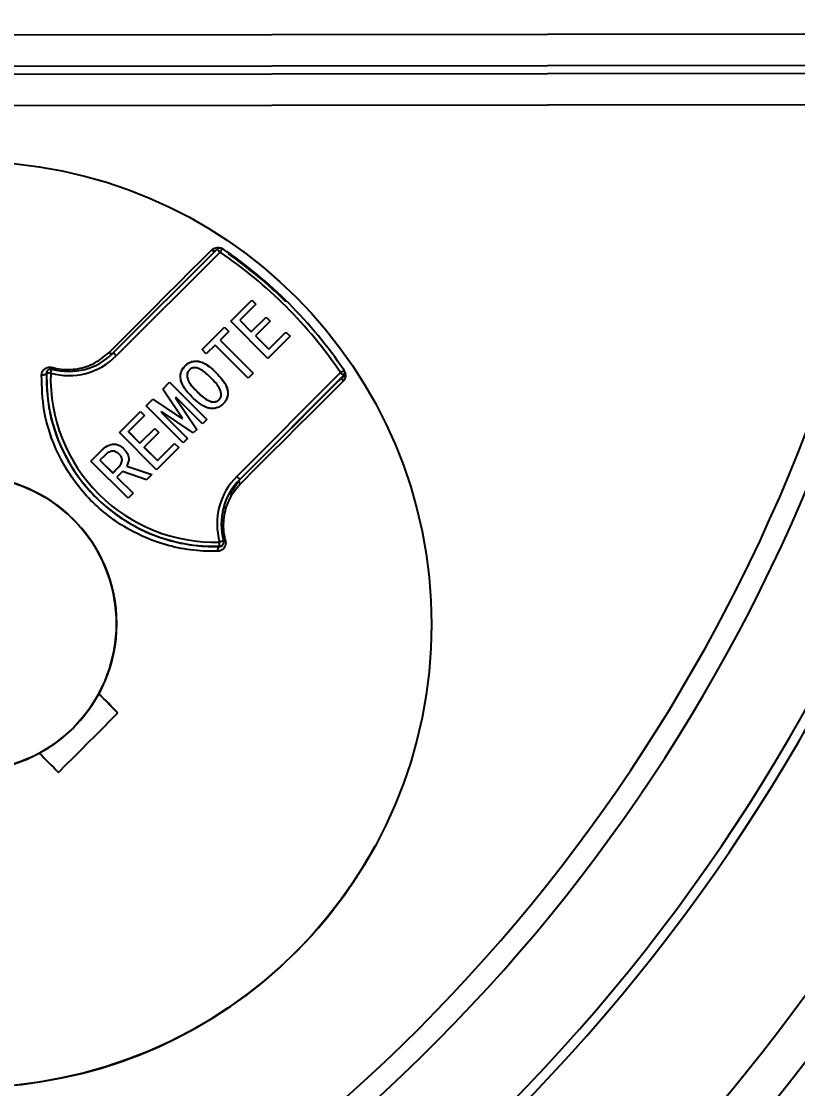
# Model space of a CAD drawing. Header units: millimetres. Extents: x 2384 to 4064, y 886 to 2074.
# Drawn here: x 2947.6 to 2984.5, y 1748 to 1798.7 of the extents above; entities that cross this region are included whole.
import ezdxf

# ---------------------------------------------------------------- set-up
doc = ezdxf.new("R2010")
doc.units = ezdxf.units.MM
doc.layers.add('标注', color=3, linetype='Continuous', lineweight=13)
doc.styles.add('SLDTEXTSTYLE1', font='txt.shx', dxfattribs={"width": 0.7, "bigfont": 'gbcbig.shx'})
doc.dimstyles.new('SLDDIMSTYLE12$0', dxfattribs={"dimtxt": 12, "dimasz": 10, "dimexe": 0, "dimexo": 0.0625, "dimgap": 0.875, "dimtad": 1, "dimdec": 1, "dimlfac": 1.8, "dimrnd": 1e-09, "dimzin": 12, "dimdsep": 46, "dimtxsty": 'SLDTEXTSTYLE1', "dimcen": 0.09, "dimdle": 8.16, "dimclrd": 3, "dimclre": 3, "dimadec": 0, "dimazin": 3, "dimtfac": 1, "dimtdec": 1, "dimtofl": 0, "dimtmove": 0, "dimatfit": 3, "dimfxl": 0, "dimfrac": 2, "dimtolj": 1, "dimlwd": 5, "dimlwe": 5, "dimarcsym": 0})

# ---------------------------------------------------------------- blocks, each defined once
blk = doc.blocks.new('*D53')
at = {"layer": 'Defpoints', "color": 0, "transparency": 16777216}
for p in [(2707.741, 1785.165), (2948.879, 1689.67), (2948.879, 1637.543)]:
    blk.add_point(p, dxfattribs=at)
at = {"layer": '标注', "color": 3, "lineweight": 5, "transparency": 16777216}
blk.add_line((2707.741, 1785.103), (2707.741, 1637.543), dxfattribs=at)
at = {"layer": '标注', "color": 3, "linetype": 'Continuous', "lineweight": 5, "transparency": 16777216}
for p, q in [((2948.879, 1689.607), (2948.879, 1637.543)), ((2717.741, 1637.543), (2938.879, 1637.543))]:
    blk.add_line(p, q, dxfattribs=at)
at = {"layer": '标注', "color": 3, "transparency": 16777216}
for points in [[(2717.741, 1639.21), (2717.741, 1635.877), (2707.741, 1637.543)], [(2938.879, 1639.21), (2938.879, 1635.877), (2948.879, 1637.543)]]:
    blk.add_solid(points, dxfattribs=at)
at = {"layer": '标注', "color": 0, "transparency": 16777216, "insert": (2828.31, 1643.418), "char_height": 10, "attachment_point": 5, "style": 'SLDTEXTSTYLE1'}
blk.add_mtext('\\A1;245', dxfattribs=at)

msp = doc.modelspace()

# ---------------------------------------------------------------- linework, layer by layer
at = {"color": 7, "linetype": 'Continuous', "lineweight": 25}
for p, q in [((2941.662, 1798.043), (2988.636, 1798.103)), ((2988.635, 1796.598), (2941.661, 1796.538)), ((2941.63, 1796.166), (2989.21, 1796.227)), ((2989.209, 1794.723), (2941.63, 1794.662)), ((2951.979, 1782.934), (2956.912, 1787.866)), ((2957.054, 1787.725), (2952.121, 1782.793)), ((2957.558, 1784.444), (2958.561, 1785.446)), ((2957.558, 1784.443), (2958.56, 1785.445)), ((2958.757, 1785.25), (2957.992, 1784.485)), ((2958.56, 1785.445), (2958.561, 1785.446)), ((2958.56, 1785.445), (2958.756, 1785.249)), ((2958.561, 1785.446), (2958.757, 1785.25)), ((2959.326, 1782.676), (2957.558, 1784.444)), ((2957.991, 1784.484), (2957.992, 1784.485)), ((2957.991, 1784.484), (2958.539, 1783.936)), ((2957.992, 1784.485), (2958.54, 1783.937)), ((2958.539, 1783.936), (2959.242, 1784.639)), ((2958.54, 1783.937), (2959.243, 1784.64)), ((2959.439, 1784.444), (2958.736, 1783.741)), ((2959.242, 1784.639), (2959.243, 1784.64)), ((2959.242, 1784.639), (2959.439, 1784.443)), ((2959.243, 1784.64), (2959.439, 1784.444)), ((2956.204, 1783.089), (2957.268, 1784.154)), ((2956.204, 1783.089), (2957.268, 1784.153)), ((2957.465, 1783.958), (2957.051, 1783.544)), ((2957.268, 1784.154), (2957.465, 1783.958)), ((2957.268, 1784.153), (2957.268, 1784.154)), ((2957.268, 1784.153), (2957.464, 1783.957)), ((2958.539, 1783.936), (2958.54, 1783.937)), ((2958.736, 1783.741), (2959.367, 1783.11)), ((2958.736, 1783.74), (2958.736, 1783.741)), ((2958.736, 1783.74), (2959.366, 1783.109)), ((2960.38, 1783.73), (2959.326, 1782.676)), ((2959.366, 1783.109), (2960.183, 1783.926)), ((2959.367, 1783.11), (2960.184, 1783.927)), ((2960.183, 1783.926), (2960.184, 1783.927)), ((2960.183, 1783.926), (2960.379, 1783.73)), ((2960.184, 1783.927), (2960.38, 1783.73)), ((2956.814, 1783.306), (2956.4, 1782.893)), ((2958.385, 1781.735), (2956.814, 1783.306)), ((2957.051, 1783.544), (2958.623, 1781.973)), ((2957.051, 1783.543), (2957.051, 1783.544)), ((2957.051, 1783.543), (2958.622, 1781.972)), ((2956.4, 1782.893), (2956.204, 1783.089)), ((2959.366, 1783.109), (2959.367, 1783.11)), ((2955.397, 1782.323), (2955.397, 1782.324)), ((2948.801, 1781.978), (2948.797, 1781.969)), ((2948.826, 1782.068), (2948.821, 1782.059)), ((2955.533, 1782.047), (2955.532, 1782.046)), ((2956.865, 1781.993), (2956.865, 1781.994)), ((2957.849, 1777.065), (2962.781, 1781.998)), ((2962.922, 1781.856), (2957.99, 1776.923)), ((2958.623, 1781.973), (2958.385, 1781.735)), ((2962.902, 1781.819), (2962.934, 1781.865)), ((2962.902, 1781.819), (2962.922, 1781.856)), ((2962.936, 1781.864), (2962.956, 1781.901)), ((2954.332, 1781.218), (2954.653, 1781.539)), ((2955.273, 1779.823), (2954.332, 1781.218)), ((2954.333, 1781.218), (2954.652, 1781.538)), ((2954.652, 1781.538), (2954.653, 1781.539)), ((2954.652, 1781.538), (2956.42, 1779.77)), ((2954.653, 1781.539), (2956.421, 1779.771)), ((2953.536, 1780.422), (2953.857, 1780.743)), ((2953.537, 1780.422), (2953.856, 1780.742)), ((2953.856, 1780.742), (2953.857, 1780.743)), ((2953.856, 1780.742), (2955.252, 1779.801)), ((2953.857, 1780.743), (2955.253, 1779.802)), ((2954.953, 1780.825), (2954.932, 1780.805)), ((2954.932, 1780.805), (2955.945, 1779.295)), ((2954.932, 1780.804), (2954.932, 1780.805)), ((2954.932, 1780.804), (2955.944, 1779.295)), ((2956.214, 1779.564), (2954.953, 1780.825)), ((2955.965, 1781.093), (2955.966, 1781.094)), ((2957.009, 1780.711), (2957.01, 1780.712)), ((2957.067, 1780.788), (2957.068, 1780.789)), ((2952.265, 1779.151), (2953.268, 1780.153)), ((2952.265, 1779.15), (2953.267, 1780.153)), ((2953.267, 1780.153), (2953.268, 1780.153)), ((2953.267, 1780.153), (2953.463, 1779.956)), ((2953.268, 1780.153), (2953.464, 1779.957)), ((2955.304, 1778.654), (2953.536, 1780.422)), ((2953.464, 1779.957), (2952.699, 1779.192)), ((2954.249, 1780.122), (2955.51, 1778.861)), ((2954.249, 1780.122), (2954.25, 1780.122)), ((2954.27, 1780.143), (2954.25, 1780.122)), ((2954.25, 1780.122), (2955.511, 1778.861)), ((2955.78, 1779.13), (2954.27, 1780.143)), ((2955.252, 1779.801), (2955.273, 1779.822)), ((2955.252, 1779.801), (2955.253, 1779.802)), ((2955.253, 1779.802), (2955.273, 1779.823)), ((2955.273, 1779.822), (2955.273, 1779.823)), ((2956.421, 1779.771), (2956.214, 1779.564)), ((2954.033, 1777.383), (2952.265, 1779.151)), ((2952.699, 1779.192), (2953.247, 1778.644)), ((2952.699, 1779.191), (2952.699, 1779.192)), ((2952.699, 1779.191), (2953.246, 1778.643)), ((2953.246, 1778.643), (2953.949, 1779.346)), ((2953.247, 1778.644), (2953.95, 1779.347)), ((2954.146, 1779.151), (2953.443, 1778.448)), ((2953.949, 1779.346), (2953.95, 1779.347)), ((2953.949, 1779.346), (2954.146, 1779.15)), ((2953.95, 1779.347), (2954.146, 1779.151)), ((2955.945, 1779.295), (2955.78, 1779.13)), ((2953.246, 1778.643), (2953.247, 1778.644)), ((2954.073, 1777.816), (2954.89, 1778.633)), ((2954.074, 1777.817), (2954.891, 1778.634)), ((2954.89, 1778.633), (2954.891, 1778.634)), ((2954.89, 1778.633), (2955.086, 1778.437)), ((2954.891, 1778.634), (2955.087, 1778.437)), ((2955.511, 1778.861), (2955.304, 1778.654)), ((2950.911, 1777.796), (2951.428, 1778.313)), ((2950.911, 1777.796), (2951.427, 1778.312)), ((2951.427, 1778.312), (2951.428, 1778.313)), ((2952.492, 1778.364), (2952.492, 1778.365)), ((2953.443, 1778.448), (2954.074, 1777.817)), ((2953.443, 1778.447), (2953.443, 1778.448)), ((2953.443, 1778.447), (2954.073, 1777.816)), ((2955.087, 1778.437), (2954.033, 1777.383)), ((2952.678, 1776.029), (2950.911, 1777.796)), ((2951.344, 1777.837), (2951.345, 1777.838)), ((2951.344, 1777.837), (2951.954, 1777.227)), ((2951.572, 1778.065), (2951.345, 1777.838)), ((2951.345, 1777.838), (2951.955, 1777.228)), ((2952.244, 1777.516), (2952.334, 1777.644)), ((2952.338, 1777.641), (2952.339, 1777.642)), ((2954.073, 1777.816), (2954.074, 1777.817)), ((2951.954, 1777.227), (2952.244, 1777.516)), ((2951.954, 1777.227), (2951.955, 1777.228)), ((2951.955, 1777.228), (2952.244, 1777.517)), ((2952.42, 1777.3), (2952.151, 1777.031)), ((2952.244, 1777.516), (2952.244, 1777.517)), ((2953.557, 1776.907), (2952.42, 1777.3)), ((2952.616, 1777.559), (2953.805, 1777.156)), ((2952.616, 1777.558), (2952.616, 1777.559)), ((2952.616, 1777.558), (2953.804, 1777.155)), ((2953.805, 1777.156), (2953.557, 1776.907)), ((2952.151, 1777.031), (2952.916, 1776.266)), ((2952.151, 1777.031), (2952.915, 1776.266)), ((2952.151, 1777.031), (2952.151, 1777.031)), ((2957.495, 1776.213), (2957.983, 1776.91)), ((2957.983, 1776.91), (2957.99, 1776.923)), ((2952.916, 1776.266), (2952.678, 1776.029)), ((2957.029, 1773.737), (2957.034, 1773.745)), ((2957.198, 1773.84), (2957.203, 1773.849)), ((2951.272, 1766.715), (2951.272, 1766.715)), ((2952.197, 1765.823), (2951.283, 1766.736)), ((2964.411, 1759.478), (2964.412, 1759.48))]:
    msp.add_line(p, q, dxfattribs=at)
at = {"color": 7, "linetype": 'Continuous', "lineweight": 25, "flags": 128}
for points in [[(2951.776, 1782.956), (2952.504, 1783.682), (2953.201, 1784.379), (2953.867, 1785.043), (2954.499, 1785.674), (2955.096, 1786.269), (2955.655, 1786.827), (2956.176, 1787.346), (2956.656, 1787.825)], [(2948.797, 1781.969), (2948.792, 1781.948), (2948.778, 1781.929), (2948.756, 1781.912), (2948.727, 1781.897), (2948.692, 1781.886), (2948.652, 1781.879), (2948.611, 1781.876), (2948.568, 1781.878)], [(2957.983, 1776.91), (2958.716, 1777.642), (2959.419, 1778.344), (2960.09, 1779.014), (2960.728, 1779.65), (2961.329, 1780.25), (2961.893, 1780.813), (2962.418, 1781.336), (2962.902, 1781.819)], [(2962.922, 1781.856), (2962.945, 1781.882), (2962.956, 1781.901)], [(2962.898, 1781.583), (2962.418, 1781.104), (2961.897, 1780.585), (2961.338, 1780.027), (2960.741, 1779.432), (2960.109, 1778.801), (2959.443, 1778.136), (2958.746, 1777.44), (2958.019, 1776.714)], [(2958.019, 1776.714), (2957.999, 1776.741), (2957.982, 1776.769), (2957.971, 1776.798), (2957.963, 1776.825), (2957.961, 1776.851), (2957.963, 1776.874), (2957.971, 1776.894), (2957.983, 1776.91)], [(2957.029, 1773.737), (2957.009, 1773.731), (2956.989, 1773.717), (2956.972, 1773.695), (2956.957, 1773.666), (2956.946, 1773.631), (2956.939, 1773.592), (2956.937, 1773.55), (2956.938, 1773.508)], [(2952.2, 1765.829), (2952.087, 1765.942), (2951.973, 1766.056), (2951.86, 1766.17), (2951.746, 1766.284), (2951.631, 1766.398), (2951.517, 1766.513), (2951.402, 1766.628), (2951.287, 1766.743)], [(2949.372, 1763), (2949.725, 1763.353), (2950.078, 1763.707), (2950.432, 1764.061), (2950.786, 1764.415), (2951.14, 1764.769), (2951.494, 1765.122), (2951.847, 1765.476), (2952.2, 1765.829)], [(2948.459, 1763.915), (2948.574, 1763.8), (2948.689, 1763.685), (2948.803, 1763.57), (2948.917, 1763.456), (2949.031, 1763.341), (2949.145, 1763.227), (2949.258, 1763.114), (2949.372, 1763)]]:
    msp.add_lwpolyline(points, dxfattribs=at)
at = {"color": 7, "linetype": 'Continuous', "lineweight": 25}
for centre, radius in [((2908.378, 1808.166), 94.663), ((2945.108, 1770.033), 22), ((2945.13, 1770.072), 7)]:
    msp.add_circle(centre, radius, dxfattribs=at)
for centre, radius, start, end in [((2908.638, 1808.642), 86.736, 352.83814, 187.30792), ((2908.64, 1808.645), 86.27, 352.83813, 187.30793), ((2908.647, 1808.659), 81.714, 352.48125, 187.66482), ((2908.648, 1808.66), 80.681, 352.48124, 187.66483), ((2908.612, 1808.592), 82.814, 299.07452, 350.46956), ((2908.613, 1808.594), 81.781, 299.01448, 350.2349), ((2908.605, 1808.579), 87.37, 299.12272, 350.91933), ((2908.603, 1808.575), 87.836, 299.12126, 350.91933), ((2908.379, 1808.166), 96.559, 279.97048, 350.17569), ((2908.376, 1808.16), 98.356, 279.97048, 350.17569), ((2908.358, 1808.128), 98.896, 279.98751, 350.15867), ((2956.774, 1787.974), 0.19, 231.4941, 290.859), ((2957.053, 1787.725), 0.2, 55.9609, 134.9997), ((2946.776, 1777.518), 14.485, 44.8022, 45.5925), ((3078.869, 1705.5), 146.969, 145.90282, 145.98051), ((2945.131, 1770.074), 21.5, 34.0392, 55.961), ((2945.131, 1770.075), 21.3, 34.0392, 55.961), ((2945.109, 1770.036), 21.5, 45.4914, 54.97), ((2949.858, 1785.055), 3.2, 254.4689, 314.9998), ((2949.858, 1785.055), 3, 254.4689, 314.9998), ((2951.909, 1783.092), 0.19, 225.5229, 282.8927), ((2941.843, 1772.586), 14.485, 44.8022, 45.5925), ((2950.62, 1781.829), 1.605, 164.8735, 167.8897), ((2956.798, 1781.742), 8, 178.3097, 271.6905), ((2949.001, 1781.972), 0.2, 151.3365, 178.3096), ((2948.487, 1766.232), 15.749, 88.1275, 88.8564), ((2949.001, 1781.972), 0.2, 74.4688, 151.3364), ((2956.798, 1781.742), 7.8, 178.3097, 271.6905), ((2890.611, 1798.251), 60.618, 344.42174, 344.61012), ((2979.652, 1757.112), 30.065, 123.7544, 124.1343), ((2952.498, 1771.643), 14.593, 44.4102, 45.1963), ((2963.039, 1781.699), 0.182, 138.6078, 219.4702), ((2962.781, 1781.997), 0.2, 331.3366, 34.0392), ((2945.107, 1770.031), 22, 151.3369, 314.9998), ((2945.13, 1770.072), 7, 331.6014, 298.3984), ((2960.111, 1774.802), 3.2, 134.9999, 195.5312), ((2960.111, 1774.802), 3, 134.9999, 195.5312), ((2947.565, 1766.711), 14.593, 44.4102, 45.1963), ((2908.1, 1807.703), 98.999, 310.10928, 341.02323), ((2962.239, 1755.383), 19.28, 105.0868, 105.6796), ((2929.118, 1773.072), 27.924, 1.3815, 1.7931), ((2957.028, 1773.945), 0.2, 271.6903, 331.3365), ((2957.028, 1773.945), 0.2, 331.3366, 15.5312), ((2956.946, 1775.346), 1.385, 281.558, 285.1938), ((2908.1, 1807.797), 99, 279.79751, 336.85186), ((2945.128, 1770.069), 7, 298.3983, 331.3365), ((2945.107, 1770.031), 22, 314.9999, 331.3365)]:
    msp.add_arc(centre, radius, start, end, dxfattribs=at)
for points, knots in [([(2956.656, 1787.825), (2956.711, 1787.869), (2956.794, 1787.934), (2956.951, 1787.942), (2957.029, 1787.932), (2957.055, 1787.921), (2957.056, 1787.921)], [0, 0, 0, 0, 0.57716, 0.873046, 0.995283, 1, 1, 1, 1]), ([(2949.071, 1782.248), (2949.136, 1782.231), (2949.501, 1782.138), (2950.187, 1782.126), (2951.086, 1782.385), (2951.531, 1782.753), (2951.776, 1782.956)], [0, 0, 0, 0, 0.064043, 0.354412, 0.643074, 1, 1, 1, 1]), ([(2948.568, 1781.878), (2948.578, 1781.936), (2948.595, 1782.045), (2948.699, 1782.174), (2948.828, 1782.247), (2948.959, 1782.269), (2949.036, 1782.254), (2949.071, 1782.248)], [0, 0, 0, 0, 0.257956, 0.4849143, 0.7035846, 0.8642778, 1, 1, 1, 1]), ([(2955.718, 1780.846), (2955.517, 1781.058), (2955.265, 1781.323), (2955.164, 1781.744), (2955.177, 1781.96), (2955.255, 1782.163), (2955.35, 1782.271), (2955.397, 1782.324)], [0, 0, 0, 0, 0.498982, 0.624271, 0.749515, 0.874666, 1, 1, 1, 1]), ([(2955.257, 1782.133), (2955.259, 1782.14), (2955.287, 1782.215), (2955.345, 1782.272), (2955.397, 1782.323)], [0, 0, 0, 0, 0.100028, 1, 1, 1, 1]), ([(2955.397, 1782.324), (2955.451, 1782.372), (2955.557, 1782.466), (2955.761, 1782.543), (2955.976, 1782.553), (2956.392, 1782.445), (2956.655, 1782.194), (2956.865, 1781.994)], [0, 0, 0, 0, 0.125297, 0.250413, 0.375603, 0.500878, 1, 1, 1, 1]), ([(2955.397, 1782.323), (2955.45, 1782.371), (2955.557, 1782.465), (2955.76, 1782.542), (2955.975, 1782.552), (2956.392, 1782.444), (2956.655, 1782.193), (2956.865, 1781.993)], [0, 0, 0, 0, 0.125297, 0.250413, 0.375603, 0.500878, 1, 1, 1, 1]), ([(2956.617, 1781.745), (2956.474, 1781.89), (2956.26, 1782.106), (2955.923, 1782.245), (2955.715, 1782.222), (2955.634, 1782.159), (2955.594, 1782.128)], [0, 0, 0, 0, 0.501886, 0.750204, 0.875265, 1, 1, 1, 1]), ([(2956.938, 1773.508), (2956.76, 1773.507), (2955.803, 1773.499), (2954.201, 1773.799), (2952.186, 1774.772), (2950.524, 1776.188), (2949.272, 1778.098), (2948.622, 1780.077), (2948.585, 1781.316), (2948.568, 1781.878)], [0, 0, 0, 0, 0.043937, 0.236293, 0.372822, 0.535728, 0.69861, 0.863201, 1, 1, 1, 1]), ([(2948.822, 1782.058), (2948.821, 1782.057), (2948.8, 1782.032), (2948.798, 1781.999), (2948.797, 1781.969)], [0, 0, 0, 0, 0.056383, 1, 1, 1, 1]), ([(2948.797, 1781.969), (2948.813, 1781.416), (2948.85, 1780.201), (2949.487, 1778.253), (2950.72, 1776.373), (2952.356, 1774.98), (2954.339, 1774.022), (2955.914, 1773.728), (2956.854, 1773.735), (2957.029, 1773.737)], [0, 0, 0, 0, 0.137156, 0.301775, 0.464357, 0.626896, 0.763286, 0.955915, 1, 1, 1, 1]), ([(2955.538, 1782.042), (2955.529, 1782.028), (2955.489, 1781.973), (2955.476, 1781.795), (2955.598, 1781.454), (2955.818, 1781.238), (2955.965, 1781.093)], [0, 0, 0, 0, 0.045128, 0.181668, 0.45247, 1, 1, 1, 1]), ([(2955.594, 1782.128), (2955.562, 1782.087), (2955.499, 1782.006), (2955.473, 1781.798), (2955.601, 1781.454), (2955.82, 1781.238), (2955.966, 1781.094)], [0, 0, 0, 0, 0.12479, 0.249939, 0.498148, 1, 1, 1, 1]), ([(2957.01, 1780.712), (2957.041, 1780.753), (2957.104, 1780.835), (2957.122, 1781.045), (2956.98, 1781.384), (2956.763, 1781.601), (2956.617, 1781.745)], [0, 0, 0, 0, 0.124691, 0.249737, 0.498265, 1, 1, 1, 1]), ([(2956.865, 1781.994), (2957.067, 1781.782), (2957.319, 1781.517), (2957.43, 1781.099), (2957.424, 1780.882), (2957.348, 1780.677), (2957.254, 1780.569), (2957.206, 1780.515)], [0, 0, 0, 0, 0.499133, 0.624424, 0.749622, 0.874708, 1, 1, 1, 1]), ([(2956.865, 1781.993), (2957.067, 1781.781), (2957.319, 1781.516), (2957.428, 1781.099), (2957.427, 1780.885), (2957.37, 1780.758), (2957.342, 1780.697)], [0, 0, 0, 0, 0.576422, 0.721114, 0.865699, 1, 1, 1, 1]), ([(2962.974, 1782.033), (2962.976, 1782.03), (2962.991, 1782.002), (2963.009, 1781.935), (2963.02, 1781.817), (2962.985, 1781.688), (2962.928, 1781.619), (2962.898, 1781.583)], [0, 0, 0, 0, 0.014306, 0.127926, 0.30642, 0.640557, 1, 1, 1, 1]), ([(2957.206, 1780.515), (2957.152, 1780.468), (2957.044, 1780.373), (2956.838, 1780.296), (2956.62, 1780.287), (2956.198, 1780.391), (2955.931, 1780.644), (2955.718, 1780.846)], [0, 0, 0, 0, 0.125329, 0.250449, 0.375699, 0.501004, 1, 1, 1, 1]), ([(2955.965, 1781.093), (2956.111, 1780.946), (2956.329, 1780.726), (2956.675, 1780.594), (2956.886, 1780.616), (2956.968, 1780.679), (2957.009, 1780.711)], [0, 0, 0, 0, 0.501698, 0.750126, 0.875254, 1, 1, 1, 1]), ([(2955.966, 1781.094), (2956.112, 1780.947), (2956.33, 1780.727), (2956.675, 1780.595), (2956.886, 1780.617), (2956.969, 1780.68), (2957.01, 1780.712)], [0, 0, 0, 0, 0.501698, 0.750126, 0.875254, 1, 1, 1, 1]), ([(2951.427, 1778.312), (2951.513, 1778.387), (2951.684, 1778.536), (2952.002, 1778.632), (2952.292, 1778.544), (2952.425, 1778.424), (2952.492, 1778.364)], [0, 0, 0, 0, 0.280748, 0.559845, 0.779251, 1, 1, 1, 1]), ([(2951.428, 1778.313), (2951.513, 1778.388), (2951.684, 1778.537), (2952.002, 1778.633), (2952.293, 1778.545), (2952.426, 1778.425), (2952.492, 1778.365)], [0, 0, 0, 0, 0.280748, 0.559845, 0.779251, 1, 1, 1, 1]), ([(2952.255, 1778.127), (2952.198, 1778.175), (2952.084, 1778.269), (2951.802, 1778.274), (2951.66, 1778.145), (2951.572, 1778.065)], [0, 0, 0, 0, 0.280741, 0.559569, 1, 1, 1, 1]), ([(2952.244, 1777.517), (2952.286, 1777.567), (2952.368, 1777.667), (2952.415, 1777.851), (2952.358, 1778.014), (2952.289, 1778.09), (2952.255, 1778.127)], [0, 0, 0, 0, 0.280414, 0.55968, 0.779182, 1, 1, 1, 1]), ([(2952.492, 1778.365), (2952.548, 1778.303), (2952.66, 1778.18), (2952.722, 1777.95), (2952.703, 1777.734), (2952.645, 1777.617), (2952.616, 1777.559)], [0, 0, 0, 0, 0.2803705, 0.5592157, 0.7797153, 1, 1, 1, 1]), ([(2952.492, 1778.364), (2952.548, 1778.302), (2952.659, 1778.179), (2952.721, 1777.949), (2952.703, 1777.733), (2952.645, 1777.616), (2952.616, 1777.558)], [0, 0, 0, 0, 0.28037, 0.559216, 0.779715, 1, 1, 1, 1]), ([(2958.019, 1776.714), (2957.815, 1776.468), (2957.447, 1776.024), (2957.187, 1775.126), (2957.199, 1774.44), (2957.292, 1774.076), (2957.308, 1774.01)], [0, 0, 0, 0, 0.356926, 0.645588, 0.935957, 1, 1, 1, 1]), ([(2957.308, 1774.01), (2957.316, 1773.97), (2957.33, 1773.89), (2957.306, 1773.771), (2957.25, 1773.663), (2957.156, 1773.571), (2957.046, 1773.518), (2956.968, 1773.511), (2956.938, 1773.508)], [0, 0, 0, 0, 0.154084, 0.307786, 0.471204, 0.657166, 0.867497, 1, 1, 1, 1]), ([(2957.029, 1773.737), (2957.044, 1773.738), (2957.084, 1773.742), (2957.137, 1773.769), (2957.179, 1773.803), (2957.193, 1773.833), (2957.196, 1773.841)], [0, 0, 0, 0, 0.225901, 0.58569, 0.893681, 1, 1, 1, 1])]:
    msp.add_open_spline(points, degree=3, knots=knots, dxfattribs=at)

# ---------------------------------------------------------------- dimensions: what is measured, and where the dimension line sits
at = {"layer": '标注'}
dim = msp.add_linear_dim(base=(2948.879, 1637.543), p1=(2707.741, 1785.165), p2=(2948.879, 1689.67), text='245', dimstyle='SLDDIMSTYLE12$0', override={"dimtxt": 10, "dimtdec": 3, "dimtzin": 0}, dxfattribs=at)
dim.commit()
dim.dimension.update_dxf_attribs({"geometry": '*D53', "text_midpoint": (2828.31, 1637.543), "dimtype": 160})

doc.saveas('drawing.dxf')
